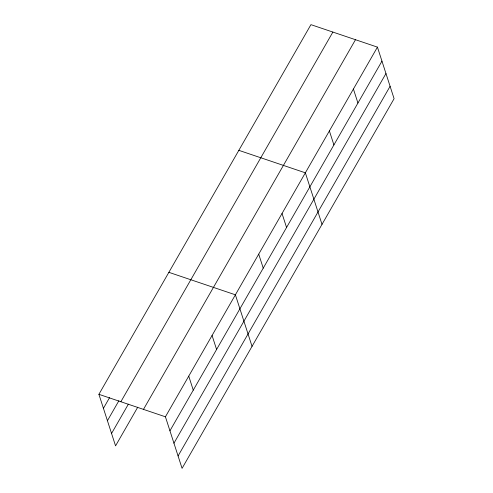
<?xml version="1.0" encoding="UTF-8"?>
<svg xmlns="http://www.w3.org/2000/svg" width="493" height="493" viewBox="0 0 493 493"><rect width="100%" height="100%" fill="white"/><g stroke="black" fill="none" stroke-linecap="round" stroke-linejoin="round"><path stroke-width="0.74" d="M137.732 407.206L115.559 445.869L98.908 394.32L310.929 24.65L377.441 47.131L394.092 98.68L182.071 468.35L165.42 416.801L377.441 47.131M103.431 408.321L109.545 397.654M107.431 420.714L118.899 400.717M120.859 401.74L332.88 32.07M111.554 433.476L128.377 404.149M143.475 409.381L355.49 39.711M169.943 430.802L381.964 61.132M173.949 443.195L385.97 73.525M178.072 455.957L390.092 86.287M238.84 150.34L305.358 172.821L322.009 224.37M168.871 272.327L235.389 294.808L252.04 346.357M98.908 394.32L165.42 416.801M353.413 89.03L357.936 103.031M329.386 130.922L333.909 144.924M282.033 213.481L286.556 227.483M258.714 254.148L263.237 268.149M212.07 335.474L216.587 349.475M188.745 376.134L193.268 390.142"/></g></svg>
